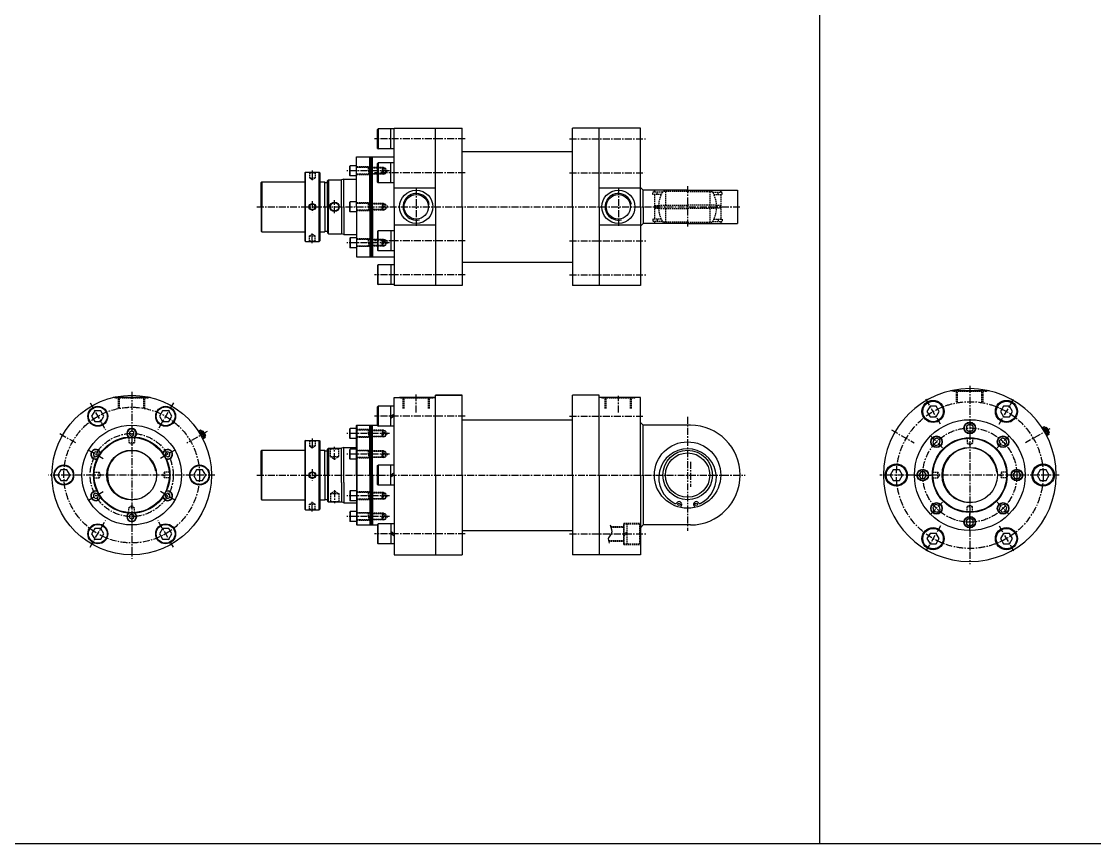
# Model space of a CAD drawing. Extents: x 0 to 8675, y 0 to 2968.
# Drawn here: x 1668 to 3606, y 0 to 1484 of the extents above; entities that cross this region are included whole.
import ezdxf

# ---------------------------------------------------------------- set-up
doc = ezdxf.new("R2010")
doc.units = 0
doc.header["$LTSCALE"] = 5
doc.header["$MEASUREMENT"] = 0
doc.linetypes.add('CENTERX2', pattern=[4, 2.5, -0.5, 0.5, -0.5])
doc.linetypes.add('HIDDENX2', pattern=[0.75, 0.5, -0.25])
doc.layers.get('0').update_dxf_attribs({"linetype": 'CONTINUOUS'})
for name, color, linetype in [('CEN', 1, 'CENTERX2'), ('HID', 2, 'HIDDENX2'), ('ML', 3, 'CONTINUOUS'), ('테두리', 7, 'CONTINUOUS')]:
    doc.layers.add(name, color=color, linetype=linetype)

msp = doc.modelspace()

# ---------------------------------------------------------------- linework, layer by layer
msp.add_line((3109.5, 1902.7), (3109.5, 0))
at = {"layer": 'CEN'}
for p, q in [((2469.5, 1271.8), (2305.7, 1271.8)), ((2658.2, 1271.8), (2795.5, 1271.8)), ((2193.6, 1215.1), (2193.6, 1195.5)), ((2332.9, 1214.2), (2255.7, 1214.2)), ((2469.5, 1210.6), (2305.7, 1210.6)), ((2658.2, 1210.6), (2793.3, 1210.6)), ((2381.3, 1183.4), (2381.3, 1115.2)), ((2746.3, 1183.4), (2746.3, 1115.2)), ((2871.3, 1186.4), (2871.3, 1112.2)), ((2093.4, 1149.3), (2967, 1149.3)), ((2193.6, 1159.8), (2193.6, 1139.6)), ((2233.8, 1137.9), (2233.8, 1161.4)), ((2193.6, 1083.6), (2193.6, 1103.1)), ((2469.5, 1088.1), (2305.7, 1088.1)), ((2658.2, 1088.1), (2796.2, 1088.1)), ((2332.9, 1084.4), (2255.7, 1084.4)), ((2469.5, 1026.8), (2305.7, 1026.8)), ((2658.2, 1026.8), (2797.7, 1026.8)), ((1867.4, 815.4), (1867.4, 514.2)), ((3380.9, 826.3), (3380.9, 504.5)), ((1792.2, 795.4), (1820.2, 747)), ((1942.7, 795.4), (1914.7, 747)), ((2381.3, 778.3), (2381.3, 810.4)), ((2746.3, 778.3), (2746.3, 808)), ((3328, 756.7), (3301.2, 803.1)), ((3433.7, 756.7), (3460.5, 803.1)), ((2469.5, 771.2), (2305.7, 771.2)), ((2658.2, 771.2), (2791.8, 771.2)), ((2871.3, 770.1), (2871.3, 564.2)), ((3380.9, 765.5), (3380.9, 734.7)), ((1737.7, 740), (1767.7, 722.7)), ((2003.5, 743.7), (1967.2, 722.7)), ((2332.9, 740.1), (2255.7, 740.1)), ((3239.6, 746.7), (3280.3, 723.2)), ((3525.3, 748.5), (3481.4, 723.2)), ((2193.6, 730.9), (2193.6, 711.3)), ((3309.9, 736.1), (3331.6, 714.3)), ((3451.8, 736.1), (3430.1, 714.3)), ((1789.4, 710.2), (1815.6, 695)), ((1945.5, 710.2), (1919.3, 695)), ((2233.8, 692.4), (2233.8, 715.9)), ((2332.9, 702.6), (2255.7, 702.6)), ((2876.3, 689), (2876.3, 644.1)), ((2017.8, 665.1), (1717, 665.1)), ((2093.4, 665.1), (2975.1, 665.1)), ((2193.6, 675.6), (2193.6, 655.4)), ((3542.6, 665.1), (3218.7, 665.1)), ((3280.5, 665.1), (3311.2, 665.1)), ((3481.2, 665.1), (3450.5, 665.1)), ((1789.4, 620), (1815.6, 635.2)), ((1945.5, 620), (1919.3, 635.2)), ((2233.8, 637.8), (2233.8, 614.3)), ((2332.9, 627.6), (2255.7, 627.6)), ((2193.6, 599.4), (2193.6, 618.9)), ((3309.9, 594.1), (3331.6, 615.9)), ((3451.8, 594.1), (3430.1, 615.9)), ((1792.2, 534.8), (1820.2, 583.3)), ((1942.7, 534.8), (1914.7, 583.3)), ((2332.9, 590.1), (2255.7, 590.1)), ((3380.9, 564.7), (3380.9, 595.5)), ((3328, 573.6), (3301.2, 527.2)), ((3433.7, 573.6), (3460.5, 527.2)), ((2469.5, 559), (2305.7, 559)), ((2658.2, 559), (2796.7, 559))]:
    msp.add_line(p, q, dxfattribs=at)
for centre, radius in [((3380.9, 665.1), 132.5), ((1867.4, 665.1), 122.5), ((1867.4, 665.1), 75), ((3380.9, 665.1), 85)]:
    msp.add_circle(centre, radius, dxfattribs=at)
at = {"layer": 'HID'}
for p, q in [((2302.3, 1221.2), (2273.3, 1221.2)), ((2188.6, 1210.8), (2187.6, 1211.8)), ((2188.6, 1210.8), (2198.6, 1210.8)), ((2188.6, 1210.8), (2188.6, 1201.8)), ((2188.6, 1201.8), (2193.6, 1198.7)), ((2188.6, 1201.8), (2198.6, 1201.8)), ((2193.6, 1198.7), (2198.6, 1201.8)), ((2198.6, 1210.8), (2199.6, 1211.8)), ((2198.6, 1210.8), (2198.6, 1201.8)), ((2322.2, 1220.2), (2273.3, 1220.2)), ((2322.2, 1208.2), (2273.3, 1208.2)), ((2302.3, 1207.2), (2273.3, 1207.2)), ((2295.1, 1219.3), (2293.5, 1220.2)), ((2295.1, 1209.1), (2293.5, 1208.2)), ((2295.1, 1214.2), (2295.1, 1220.2)), ((2325.3, 1219.3), (2295.1, 1219.3)), ((2295.1, 1214.2), (2295.1, 1208.2)), ((2325.3, 1209.1), (2295.1, 1209.1)), ((2319.5, 1220.2), (2319.5, 1214.2)), ((2319.5, 1220.2), (2320.4, 1219.3)), ((2319.5, 1208.2), (2319.5, 1214.2)), ((2319.5, 1208.2), (2320.4, 1209.1)), ((2320.4, 1219.3), (2320.4, 1214.2)), ((2320.4, 1209.1), (2320.4, 1214.2)), ((2322.2, 1220.2), (2322.2, 1214.2)), ((2322.2, 1220.2), (2323.8, 1219.3)), ((2322.2, 1208.2), (2322.2, 1214.2)), ((2322.2, 1208.2), (2323.8, 1209.1)), ((2325.3, 1214.2), (2325.3, 1219.3)), ((2325.3, 1214.2), (2325.3, 1219.3)), ((2325.3, 1219.3), (2329.2, 1214.2)), ((2325.3, 1214.2), (2325.3, 1209.1)), ((2325.3, 1214.2), (2325.3, 1209.1)), ((2325.3, 1209.1), (2329.2, 1214.2)), ((2826.1, 1176), (2808.8, 1176)), ((2808.8, 1171.8), (2808.8, 1176)), ((2823.9, 1171.8), (2808.8, 1171.8)), ((2811.3, 1176), (2811.3, 1179.3)), ((2811.3, 1179.3), (2811.3, 1176)), ((2811.3, 1171.8), (2811.3, 1126.8)), ((2816.2, 1171.8), (2816.2, 1176)), ((2871.3, 1176.8), (2826.6, 1176.8)), ((2831.3, 1176.8), (2831.3, 1152.3)), ((2871.3, 1176.8), (2916.1, 1176.8)), ((2911.3, 1176.8), (2911.3, 1152.3)), ((2916.5, 1176), (2933.8, 1176)), ((2918.8, 1171.8), (2933.8, 1171.8)), ((2926.5, 1171.8), (2926.5, 1176)), ((2931.3, 1179.3), (2931.3, 1176)), ((2931.3, 1176), (2931.3, 1179.3)), ((2931.3, 1171.8), (2931.3, 1126.8)), ((2933.8, 1171.8), (2933.8, 1176)), ((2302.3, 1156.3), (2273.3, 1156.3)), ((2322.2, 1155.3), (2273.3, 1155.3)), ((2295.1, 1154.4), (2293.5, 1155.3)), ((2295.1, 1144.2), (2293.5, 1143.3)), ((2295.1, 1149.3), (2295.1, 1155.3)), ((2325.3, 1154.4), (2295.1, 1154.4)), ((2295.1, 1149.3), (2295.1, 1143.3)), ((2325.3, 1144.2), (2295.1, 1144.2)), ((2319.5, 1155.3), (2319.5, 1149.3)), ((2319.5, 1155.3), (2320.4, 1154.4)), ((2319.5, 1143.3), (2319.5, 1149.3)), ((2319.5, 1143.3), (2320.4, 1144.2)), ((2320.4, 1154.4), (2320.4, 1149.3)), ((2320.4, 1144.2), (2320.4, 1149.3)), ((2322.2, 1155.3), (2322.2, 1149.3)), ((2322.2, 1155.3), (2323.8, 1154.4)), ((2322.2, 1143.3), (2322.2, 1149.3)), ((2322.2, 1143.3), (2323.8, 1144.2)), ((2325.3, 1149.3), (2325.3, 1154.4)), ((2325.3, 1149.3), (2325.3, 1154.4)), ((2325.3, 1154.4), (2329.2, 1149.3)), ((2325.3, 1149.3), (2325.3, 1144.2)), ((2325.3, 1149.3), (2325.3, 1144.2)), ((2325.3, 1144.2), (2329.2, 1149.3)), ((2811.3, 1151.8), (2831.3, 1152.3)), ((2811.3, 1146.8), (2831.3, 1146.3)), ((2831.3, 1152.3), (2871.3, 1152.3)), ((2831.3, 1146.3), (2871.3, 1146.3)), ((2831.3, 1146.3), (2831.3, 1121.8)), ((2911.3, 1152.3), (2871.3, 1152.3)), ((2911.3, 1146.3), (2871.3, 1146.3)), ((2931.3, 1151.8), (2911.3, 1152.3)), ((2931.3, 1146.8), (2911.3, 1146.3)), ((2911.3, 1146.3), (2911.3, 1121.8)), ((2322.2, 1143.3), (2273.3, 1143.3)), ((2302.3, 1142.3), (2273.3, 1142.3)), ((2823.9, 1126.8), (2808.8, 1126.8)), ((2808.8, 1126.8), (2808.8, 1122.6)), ((2816.2, 1126.8), (2816.2, 1122.6)), ((2918.8, 1126.8), (2933.8, 1126.8)), ((2926.5, 1126.8), (2926.5, 1122.6)), ((2933.8, 1126.8), (2933.8, 1122.6)), ((2826.1, 1122.6), (2808.8, 1122.6)), ((2811.3, 1122.6), (2811.3, 1119.3)), ((2871.3, 1121.8), (2826.6, 1121.8)), ((2871.3, 1121.8), (2916.1, 1121.8)), ((2916.5, 1122.6), (2933.8, 1122.6)), ((2931.3, 1122.6), (2931.3, 1119.3)), ((2188.6, 1087.8), (2187.6, 1086.8)), ((2188.6, 1096.8), (2193.6, 1100)), ((2188.6, 1096.8), (2198.6, 1096.8)), ((2188.6, 1087.8), (2188.6, 1096.8)), ((2188.6, 1087.8), (2198.6, 1087.8)), ((2193.6, 1100), (2198.6, 1096.8)), ((2198.6, 1087.8), (2198.6, 1096.8)), ((2198.6, 1087.8), (2199.6, 1086.8)), ((2302.3, 1091.4), (2273.3, 1091.4)), ((2322.2, 1090.4), (2273.3, 1090.4)), ((2295.1, 1089.5), (2293.5, 1090.4)), ((2295.1, 1084.4), (2295.1, 1090.4)), ((2325.3, 1089.5), (2295.1, 1089.5)), ((2319.5, 1090.4), (2320.4, 1089.5)), ((2319.5, 1090.4), (2319.5, 1084.4)), ((2320.4, 1089.5), (2320.4, 1084.4)), ((2322.2, 1090.4), (2323.8, 1089.5)), ((2322.2, 1090.4), (2322.2, 1084.4)), ((2325.3, 1084.4), (2325.3, 1089.5)), ((2325.3, 1084.4), (2325.3, 1089.5)), ((2325.3, 1089.5), (2329.2, 1084.4)), ((2322.2, 1078.4), (2273.3, 1078.4)), ((2302.3, 1077.4), (2273.3, 1077.4)), ((2295.1, 1079.3), (2293.5, 1078.4)), ((2295.1, 1084.4), (2295.1, 1078.4)), ((2325.3, 1079.3), (2295.1, 1079.3)), ((2319.5, 1078.4), (2319.5, 1084.4)), ((2319.5, 1078.4), (2320.4, 1079.3)), ((2320.4, 1079.3), (2320.4, 1084.4)), ((2322.2, 1078.4), (2322.2, 1084.4)), ((2322.2, 1078.4), (2323.8, 1079.3)), ((2325.3, 1084.4), (2325.3, 1079.3)), ((2325.3, 1084.4), (2325.3, 1079.3)), ((2325.3, 1079.3), (2329.2, 1084.4)), ((3350.9, 816.1), (3350.9, 817.1)), ((3410.9, 816.1), (3350.9, 816.1)), ((3357, 797.1), (3357, 816.1)), ((3358.9, 797.1), (3358.9, 816.1)), ((3402.9, 797.1), (3402.9, 816.1)), ((3404.8, 797.1), (3404.8, 816.1)), ((3410.9, 816.1), (3410.9, 817.1)), ((1837.4, 804.1), (1837.4, 805.1)), ((1897.4, 804.1), (1837.4, 804.1)), ((1843.5, 785.1), (1843.5, 804.1)), ((1845.4, 785.1), (1845.4, 804.1)), ((1889.4, 785.1), (1889.4, 804.1)), ((1891.3, 785.1), (1891.3, 804.1)), ((1897.4, 804.1), (1897.4, 805.1)), ((2351.3, 804.1), (2351.3, 805.1)), ((2411.3, 804.1), (2351.3, 804.1)), ((2357.4, 785.1), (2357.4, 804.1)), ((2359.3, 785.1), (2359.3, 804.1)), ((2403.3, 785.1), (2403.3, 804.1)), ((2405.2, 785.1), (2405.2, 804.1)), ((2411.3, 804.1), (2411.3, 805.1)), ((2716.3, 804.1), (2716.3, 805.1)), ((2776.3, 804.1), (2716.3, 804.1)), ((2722.4, 785.1), (2722.4, 804.1)), ((2724.3, 785.1), (2724.3, 804.1)), ((2768.3, 785.1), (2768.3, 804.1)), ((2770.2, 785.1), (2770.2, 804.1)), ((2776.3, 804.1), (2776.3, 805.1)), ((2302.3, 747.1), (2273.3, 747.1)), ((2322.2, 746.1), (2273.3, 746.1)), ((2295.1, 745.2), (2293.5, 746.1)), ((2295.1, 740.1), (2295.1, 746.1)), ((2325.3, 745.2), (2295.1, 745.2)), ((2295.1, 740.1), (2295.1, 734.1)), ((2319.5, 746.1), (2320.4, 745.2)), ((2319.5, 746.1), (2319.5, 740.1)), ((2319.5, 734.1), (2319.5, 740.1)), ((2320.4, 745.2), (2320.4, 740.1)), ((2320.4, 735), (2320.4, 740.1)), ((2322.2, 746.1), (2323.8, 745.2)), ((2322.2, 746.1), (2322.2, 740.1)), ((2322.2, 734.1), (2322.2, 740.1)), ((2325.3, 745.2), (2329.2, 740.1)), ((2325.3, 740.1), (2325.3, 745.2)), ((2325.3, 740.1), (2325.3, 745.2)), ((2325.3, 735), (2329.2, 740.1)), ((2325.3, 740.1), (2325.3, 735)), ((2325.3, 740.1), (2325.3, 735)), ((1862.4, 733.1), (1861.7, 733.8)), ((1862.4, 733.1), (1862.4, 724.1)), ((1862.4, 733.1), (1872.4, 733.1)), ((1862.4, 724.1), (1867.4, 721)), ((1862.4, 724.1), (1872.4, 724.1)), ((1867.4, 721), (1872.4, 724.1)), ((1872.4, 733.1), (1873.1, 733.8)), ((1872.4, 733.1), (1872.4, 724.1)), ((2188.6, 726.6), (2187.6, 727.6)), ((2188.6, 726.6), (2198.6, 726.6)), ((2188.6, 726.6), (2188.6, 717.6)), ((2188.6, 717.6), (2198.6, 717.6)), ((2188.6, 717.6), (2193.6, 714.5)), ((2193.6, 714.5), (2198.6, 717.6)), ((2198.6, 726.6), (2199.6, 727.6)), ((2198.6, 726.6), (2198.6, 717.6)), ((2322.2, 734.1), (2273.3, 734.1)), ((2302.3, 733.1), (2273.3, 733.1)), ((2295.1, 735), (2293.5, 734.1)), ((2325.3, 735), (2295.1, 735)), ((2319.5, 734.1), (2320.4, 735)), ((2322.2, 734.1), (2323.8, 735)), ((3375.9, 731.6), (3375.2, 732.3)), ((3375.9, 731.6), (3375.9, 722.6)), ((3375.9, 731.6), (3385.9, 731.6)), ((3375.9, 722.6), (3385.9, 722.6)), ((3375.9, 722.6), (3380.9, 719.5)), ((3380.9, 719.5), (3385.9, 722.6)), ((3385.9, 731.6), (3386.6, 732.3)), ((3385.9, 731.6), (3385.9, 722.6)), ((2226.3, 712.6), (2225.3, 713.6)), ((2226.3, 698.6), (2226.3, 712.6)), ((2226.3, 712.6), (2241.3, 712.6)), ((2226.3, 698.6), (2241.3, 698.6)), ((2226.3, 698.6), (2233.8, 693.8)), ((2233.8, 693.8), (2241.3, 698.6)), ((2241.3, 712.6), (2242.3, 713.6)), ((2241.3, 698.6), (2241.3, 712.6)), ((2302.3, 709.6), (2273.3, 709.6)), ((2322.2, 708.6), (2273.3, 708.6)), ((2295.1, 707.7), (2293.5, 708.6)), ((2295.1, 702.6), (2295.1, 708.6)), ((2325.3, 707.7), (2295.1, 707.7)), ((2295.1, 702.6), (2295.1, 696.6)), ((2319.5, 708.6), (2319.5, 702.6)), ((2319.5, 708.6), (2320.4, 707.7)), ((2319.5, 696.6), (2319.5, 702.6)), ((2320.4, 707.7), (2320.4, 702.6)), ((2320.4, 697.5), (2320.4, 702.6)), ((2322.2, 708.6), (2322.2, 702.6)), ((2322.2, 708.6), (2323.8, 707.7)), ((2322.2, 696.6), (2322.2, 702.6)), ((2325.3, 707.7), (2329.2, 702.6)), ((2325.3, 702.6), (2325.3, 707.7)), ((2325.3, 702.6), (2325.3, 707.7)), ((2325.3, 697.5), (2329.2, 702.6)), ((2325.3, 702.6), (2325.3, 697.5)), ((2325.3, 702.6), (2325.3, 697.5)), ((2322.2, 696.6), (2273.3, 696.6)), ((2302.3, 695.6), (2273.3, 695.6)), ((2295.1, 697.5), (2293.5, 696.6)), ((2325.3, 697.5), (2295.1, 697.5)), ((2319.5, 696.6), (2320.4, 697.5)), ((2322.2, 696.6), (2323.8, 697.5)), ((1799.4, 670.1), (1798.7, 670.8)), ((1799.4, 660.1), (1798.7, 659.4)), ((1799.4, 670.1), (1808.4, 670.1)), ((1799.4, 660.1), (1799.4, 670.1)), ((1799.4, 660.1), (1808.4, 660.1)), ((1808.4, 660.1), (1808.4, 670.1)), ((1811.6, 665.1), (1808.4, 670.1)), ((1808.4, 660.1), (1811.6, 665.1)), ((1926.4, 670.1), (1923.3, 665.1)), ((1923.3, 665.1), (1926.4, 660.1)), ((1935.4, 670.1), (1926.4, 670.1)), ((1926.4, 670.1), (1926.4, 660.1)), ((1935.4, 660.1), (1926.4, 660.1)), ((1935.4, 670.1), (1936.1, 670.8)), ((1935.4, 670.1), (1935.4, 660.1)), ((1935.4, 660.1), (1936.1, 659.4)), ((3314.4, 670.1), (3313.7, 670.8)), ((3314.4, 660.1), (3313.7, 659.4)), ((3314.4, 670.1), (3323.4, 670.1)), ((3314.4, 660.1), (3314.4, 670.1)), ((3314.4, 660.1), (3323.4, 660.1)), ((3323.4, 660.1), (3323.4, 670.1)), ((3326.5, 665.1), (3323.4, 670.1)), ((3323.4, 660.1), (3326.5, 665.1)), ((3438.4, 670.1), (3435.2, 665.1)), ((3435.2, 665.1), (3438.4, 660.1)), ((3447.4, 670.1), (3438.4, 670.1)), ((3438.4, 670.1), (3438.4, 660.1)), ((3447.4, 660.1), (3438.4, 660.1)), ((3447.4, 670.1), (3448.1, 670.8)), ((3447.4, 670.1), (3447.4, 660.1)), ((3447.4, 660.1), (3448.1, 659.4)), ((2226.3, 631.6), (2233.8, 636.4)), ((2226.3, 631.6), (2241.3, 631.6)), ((2226.3, 631.6), (2226.3, 617.6)), ((2233.8, 636.4), (2241.3, 631.6)), ((2241.3, 631.6), (2241.3, 617.6)), ((2302.3, 634.6), (2273.3, 634.6)), ((2322.2, 633.6), (2273.3, 633.6)), ((2322.2, 621.6), (2273.3, 621.6)), ((2302.3, 620.6), (2273.3, 620.6)), ((2295.1, 632.7), (2293.5, 633.6)), ((2295.1, 622.5), (2293.5, 621.6)), ((2295.1, 627.6), (2295.1, 633.6)), ((2325.3, 632.7), (2295.1, 632.7)), ((2295.1, 627.6), (2295.1, 621.6)), ((2325.3, 622.5), (2295.1, 622.5)), ((2319.5, 633.6), (2320.4, 632.7)), ((2319.5, 633.6), (2319.5, 627.6)), ((2319.5, 621.6), (2319.5, 627.6)), ((2319.5, 621.6), (2320.4, 622.5)), ((2320.4, 632.7), (2320.4, 627.6)), ((2320.4, 622.5), (2320.4, 627.6)), ((2322.2, 633.6), (2323.8, 632.7)), ((2322.2, 633.6), (2322.2, 627.6)), ((2322.2, 621.6), (2322.2, 627.6)), ((2322.2, 621.6), (2323.8, 622.5)), ((2325.3, 627.6), (2325.3, 632.7)), ((2325.3, 627.6), (2325.3, 632.7)), ((2325.3, 632.7), (2329.2, 627.6)), ((2325.3, 627.6), (2325.3, 622.5)), ((2325.3, 627.6), (2325.3, 622.5)), ((2325.3, 622.5), (2329.2, 627.6)), ((1867.4, 609.3), (1862.4, 606.1)), ((1862.4, 597.1), (1862.4, 606.1)), ((1872.4, 606.1), (1862.4, 606.1)), ((1872.4, 606.1), (1867.4, 609.3)), ((1872.4, 597.1), (1872.4, 606.1)), ((2188.6, 603.6), (2187.6, 602.6)), ((2188.6, 612.6), (2193.6, 615.8)), ((2188.6, 612.6), (2198.6, 612.6)), ((2188.6, 603.6), (2188.6, 612.6)), ((2188.6, 603.6), (2198.6, 603.6)), ((2193.6, 615.8), (2198.6, 612.6)), ((2198.6, 603.6), (2198.6, 612.6)), ((2198.6, 603.6), (2199.6, 602.6)), ((2226.3, 617.6), (2225.3, 616.6)), ((2226.3, 617.6), (2241.3, 617.6)), ((2241.3, 617.6), (2242.3, 616.6)), ((3380.9, 610.8), (3375.9, 607.6)), ((3375.9, 598.6), (3375.9, 607.6)), ((3385.9, 607.6), (3375.9, 607.6)), ((3385.9, 607.6), (3380.9, 610.8)), ((3385.9, 598.6), (3385.9, 607.6)), ((1862.4, 597.1), (1861.7, 596.4)), ((1872.4, 597.1), (1862.4, 597.1)), ((1872.4, 597.1), (1873.1, 596.4)), ((2302.3, 597.1), (2273.3, 597.1)), ((2322.2, 596.1), (2273.3, 596.1)), ((2322.2, 584.1), (2273.3, 584.1)), ((2302.3, 583.1), (2273.3, 583.1)), ((2295.1, 595.2), (2293.5, 596.1)), ((2295.1, 585), (2293.5, 584.1)), ((2295.1, 590.1), (2295.1, 596.1)), ((2325.3, 595.2), (2295.1, 595.2)), ((2295.1, 590.1), (2295.1, 584.1)), ((2325.3, 585), (2295.1, 585)), ((2319.5, 596.1), (2319.5, 590.1)), ((2319.5, 596.1), (2320.4, 595.2)), ((2319.5, 584.1), (2319.5, 590.1)), ((2319.5, 584.1), (2320.4, 585)), ((2320.4, 595.2), (2320.4, 590.1)), ((2320.4, 585), (2320.4, 590.1)), ((2322.2, 596.1), (2323.8, 595.2)), ((2322.2, 596.1), (2322.2, 590.1)), ((2322.2, 584.1), (2322.2, 590.1)), ((2322.2, 584.1), (2323.8, 585)), ((2325.3, 595.2), (2329.2, 590.1)), ((2325.3, 590.1), (2325.3, 595.2)), ((2325.3, 590.1), (2325.3, 595.2)), ((2325.3, 585), (2329.2, 590.1)), ((2325.3, 590.1), (2325.3, 585)), ((2325.3, 590.1), (2325.3, 585)), ((3375.9, 598.6), (3375.2, 597.9)), ((3385.9, 598.6), (3375.9, 598.6)), ((3385.9, 598.6), (3386.6, 597.9)), ((2732.5, 572), (2755.9, 572)), ((2732.9, 571), (2755.9, 571)), ((2755.9, 578.5), (2755.9, 541)), ((2755.9, 578.5), (2786.3, 578.5)), ((2755.9, 577), (2784.8, 577)), ((2755.9, 539.5), (2755.9, 577)), ((2755.9, 558.4), (2761.8, 563)), ((2761.8, 577), (2761.8, 541)), ((2784.8, 541), (2784.8, 577)), ((2785.8, 576), (2784.8, 577)), ((2785.8, 576), (2785.8, 542)), ((2728.3, 547), (2755.9, 547)), ((2728.5, 546), (2755.9, 546)), ((2755.9, 554.9), (2761.8, 559.5)), ((2755.9, 541), (2784.8, 541)), ((2755.9, 539.5), (2786.3, 539.5)), ((2785.8, 542), (2784.8, 541))]:
    msp.add_line(p, q, dxfattribs=at)
for centre, radius, start, end in [((2871.3, 1149.3), 52.5, 148.4119, 211.5881), ((2871.3, 1149.3), 52.5, 328.4119, 31.5881), ((2809.6, 1149.3), 3.05, 305.0268, 54.9732), ((2822, 1149.3), 4.06, 138.5479, 221.4521), ((2815.9, 1149.3), 4.06, 318.5479, 41.4521), ((2834.9, 1149.3), 4.64, 139.6893, 220.3107), ((2907.8, 1149.3), 4.64, 319.6893, 40.3107), ((2926.8, 1149.3), 4.06, 138.5479, 221.4521), ((2920.7, 1149.3), 4.06, 318.5479, 41.4521), ((2933.1, 1149.3), 3.05, 125.0268, 234.9732)]:
    msp.add_arc(centre, radius, start, end, dxfattribs=at)
at = {"layer": 'ML'}
for p, q in [((2311.4, 1288.8), (2312.4, 1289.8)), ((2311.4, 1254.8), (2311.4, 1288.8)), ((2312.4, 1289.8), (2312.4, 1253.8)), ((2341.3, 1289.8), (2312.4, 1289.8)), ((2335.4, 1253.8), (2335.4, 1289.8)), ((2341.3, 1149.3), (2341.3, 1291.2)), ((2341.3, 1291.2), (2464.3, 1291.2)), ((2416.3, 1149.3), (2416.3, 1291.2)), ((2416.3, 1149.3), (2416.3, 1291.2)), ((2464.3, 1149.3), (2464.3, 1291.2)), ((2663.3, 1149.3), (2663.3, 1291.2)), ((2786.3, 1291.2), (2663.3, 1291.2)), ((2711.3, 1149.3), (2711.3, 1291.2)), ((2711.3, 1149.3), (2711.3, 1291.2)), ((2711.3, 1149.3), (2711.3, 1291.2)), ((2786.3, 1149.3), (2786.3, 1291.2)), ((2311.4, 1254.8), (2312.4, 1253.8)), ((2341.3, 1253.8), (2312.4, 1253.8)), ((2464.3, 1249.3), (2663.3, 1249.3)), ((2262, 1223.2), (2261.3, 1222.5)), ((2261.3, 1205.9), (2261.3, 1222.5)), ((2273.3, 1223.2), (2262, 1223.2)), ((2262, 1205.2), (2262, 1223.2)), ((2273.3, 1149.3), (2273.3, 1239.3)), ((2273.3, 1239.3), (2341.3, 1239.3)), ((2297.3, 1149.3), (2297.3, 1239.3)), ((2298.9, 1149.3), (2298.9, 1239.3)), ((2300.5, 1149.3), (2300.5, 1239.3)), ((2302.3, 1149.3), (2302.3, 1239.3)), ((2311.4, 1227.6), (2312.4, 1228.6)), ((2311.4, 1193.6), (2311.4, 1227.6)), ((2312.4, 1228.6), (2312.4, 1192.6)), ((2341.3, 1228.6), (2312.4, 1228.6)), ((2335.4, 1192.6), (2335.4, 1228.6)), ((2181.1, 1211.8), (2180.1, 1210.8)), ((2180.1, 1210.8), (2180.1, 1087.8)), ((2181.1, 1086.8), (2181.1, 1211.8)), ((2181.1, 1211.8), (2206.1, 1211.8)), ((2206.1, 1086.8), (2206.1, 1211.8)), ((2206.1, 1211.8), (2207.1, 1210.8)), ((2207.1, 1210.8), (2207.1, 1087.8)), ((2261.3, 1205.9), (2262, 1205.2)), ((2273.3, 1205.2), (2262, 1205.2)), ((2101.3, 1193.3), (2102.3, 1194.3)), ((2101.3, 1149.3), (2101.3, 1193.3)), ((2102.3, 1194.3), (2180.1, 1194.3)), ((2102.3, 1194.3), (2102.3, 1149.3)), ((2207.1, 1194.3), (2216.3, 1194.3)), ((2216.3, 1149.3), (2216.3, 1194.3)), ((2216.3, 1193.2), (2221.3, 1193.2)), ((2221.3, 1196.3), (2222.8, 1197.8)), ((2221.3, 1149.3), (2221.3, 1196.3)), ((2222.8, 1197.8), (2222.8, 1149.3)), ((2222.8, 1197.8), (2246.3, 1197.8)), ((2250.3, 1199.3), (2246.3, 1197.8)), ((2246.3, 1149.3), (2246.3, 1197.8)), ((2250.3, 1199.3), (2273.3, 1199.3)), ((2250.3, 1149.3), (2250.3, 1199.3)), ((2311.4, 1193.6), (2312.4, 1192.6)), ((2341.3, 1192.6), (2312.4, 1192.6)), ((2416.3, 1182.8), (2341.3, 1182.8)), ((2786.3, 1182.8), (2711.3, 1182.8)), ((2786.3, 1184.3), (2791.3, 1179.3)), ((2871.3, 1179.3), (2791.3, 1179.3)), ((2791.3, 1149.3), (2791.3, 1179.3)), ((2871.3, 1179.3), (2961.3, 1179.3)), ((2961.3, 1179.3), (2961.3, 1119.3)), ((2101.3, 1149.3), (2101.3, 1105.3)), ((2102.3, 1104.3), (2102.3, 1149.3)), ((2216.3, 1149.3), (2216.3, 1104.3)), ((2221.3, 1149.3), (2221.3, 1102.3)), ((2221.3, 1149.3), (2221.3, 1102.3)), ((2222.8, 1100.8), (2222.8, 1149.3)), ((2246.3, 1149.3), (2246.3, 1100.8)), ((2250.3, 1149.3), (2250.3, 1099.3)), ((2262, 1158.3), (2261.3, 1157.6)), ((2261.3, 1141), (2261.3, 1157.6)), ((2273.3, 1158.3), (2262, 1158.3)), ((2262, 1140.3), (2262, 1158.3)), ((2273.3, 1149.3), (2273.3, 1059.3)), ((2297.3, 1149.3), (2297.3, 1059.3)), ((2298.9, 1149.3), (2298.9, 1059.3)), ((2300.5, 1149.3), (2300.5, 1059.3)), ((2302.3, 1149.3), (2302.3, 1059.3)), ((2341.3, 1149.3), (2341.3, 1007.4)), ((2416.3, 1149.3), (2416.3, 1007.4)), ((2464.3, 1149.3), (2464.3, 1007.4)), ((2464.3, 1149.3), (2464.3, 1007.4)), ((2663.3, 1149.3), (2663.3, 1007.4)), ((2663.3, 1149.3), (2663.3, 1007.4)), ((2711.3, 1149.3), (2711.3, 1007.4)), ((2711.3, 1149.3), (2711.3, 1007.4)), ((2711.3, 1149.3), (2711.3, 1007.4)), ((2786.3, 1149.3), (2786.3, 1007.4)), ((2786.3, 1149.3), (2786.3, 1007.4)), ((2791.3, 1149.3), (2791.3, 1119.3)), ((2261.3, 1141), (2262, 1140.3)), ((2273.3, 1140.3), (2262, 1140.3)), ((2101.3, 1105.3), (2102.3, 1104.3)), ((2216.3, 1105.4), (2221.3, 1105.4)), ((2311.4, 1105.1), (2312.4, 1106.1)), ((2311.4, 1105.1), (2311.4, 1071.1)), ((2312.4, 1070.1), (2312.4, 1106.1)), ((2341.3, 1106.1), (2312.4, 1106.1)), ((2335.4, 1106.1), (2335.4, 1070.1)), ((2416.3, 1115.9), (2341.3, 1115.9)), ((2786.3, 1115.9), (2711.3, 1115.9)), ((2786.3, 1114.3), (2791.3, 1119.3)), ((2871.3, 1119.3), (2791.3, 1119.3)), ((2871.3, 1119.3), (2961.3, 1119.3)), ((2102.3, 1104.3), (2180.1, 1104.3)), ((2181.1, 1086.8), (2180.1, 1087.8)), ((2181.1, 1086.8), (2206.1, 1086.8)), ((2206.1, 1086.8), (2207.1, 1087.8)), ((2207.1, 1104.3), (2216.3, 1104.3)), ((2221.3, 1102.3), (2222.8, 1100.8)), ((2222.8, 1100.8), (2246.3, 1100.8)), ((2250.3, 1099.3), (2246.3, 1100.8)), ((2250.3, 1099.3), (2273.3, 1099.3)), ((2261.3, 1092.7), (2262, 1093.4)), ((2261.3, 1092.7), (2261.3, 1076.1)), ((2262, 1093.4), (2262, 1075.4)), ((2273.3, 1093.4), (2262, 1093.4)), ((2262, 1075.4), (2261.3, 1076.1)), ((2273.3, 1075.4), (2262, 1075.4)), ((2311.4, 1071.1), (2312.4, 1070.1)), ((2341.3, 1070.1), (2312.4, 1070.1)), ((2273.3, 1059.3), (2341.3, 1059.3)), ((2464.3, 1049.3), (2663.3, 1049.3)), ((2311.4, 1043.8), (2312.4, 1044.8)), ((2311.4, 1043.8), (2311.4, 1009.8)), ((2312.4, 1008.8), (2312.4, 1044.8)), ((2341.3, 1044.8), (2312.4, 1044.8)), ((2335.4, 1044.8), (2335.4, 1008.8)), ((2311.4, 1009.8), (2312.4, 1008.8)), ((2341.3, 1008.8), (2312.4, 1008.8)), ((2464.3, 1007.4), (2341.3, 1007.4)), ((2786.3, 1007.4), (2663.3, 1007.4)), ((3416, 817.1), (3345.8, 817.1)), ((3414.3, 817.1), (3350.9, 817.1)), ((1900.9, 805.1), (1834, 805.1)), ((1900.9, 805.1), (1837.4, 805.1)), ((2341.3, 665.1), (2341.3, 805.1)), ((2341.3, 805.1), (2416.3, 805.1)), ((2416.3, 805.1), (2351.3, 805.1)), ((2416.3, 665.1), (2416.3, 809.1)), ((2416.3, 809.1), (2464.3, 809.1)), ((2464.3, 809.1), (2416.3, 809.1)), ((2464.3, 665.1), (2464.3, 809.1)), ((2663.3, 665.1), (2663.3, 809.1)), ((2711.3, 809.1), (2663.3, 809.1)), ((2711.3, 665.1), (2711.3, 809.1)), ((2711.3, 665.1), (2711.3, 809.1)), ((2786.3, 805.1), (2711.3, 805.1)), ((2786.3, 665.1), (2786.3, 805.1)), ((2311.4, 788.2), (2312.4, 789.2)), ((2311.4, 754.2), (2311.4, 788.2)), ((2312.4, 789.2), (2312.4, 753.2)), ((2341.3, 789.2), (2312.4, 789.2)), ((2335.4, 753.2), (2335.4, 789.2)), ((2341.3, 775.3), (2335.4, 770.7)), ((2341.3, 771.8), (2335.4, 767.2)), ((2464.3, 765.1), (2663.3, 765.1)), ((2786.3, 760.1), (2791.3, 755.1)), ((1991.6, 746), (1988, 743.9)), ((1991.6, 746), (1988.2, 744)), ((1991.8, 746), (1988.2, 744)), ((1995.8, 740.7), (1991.5, 738.2)), ((1993, 745.7), (1991.6, 746)), ((1997.1, 738.5), (1992.8, 736)), ((1993, 745.7), (2000, 733.6)), ((1995.3, 744.7), (1994, 743.9)), ((1996, 744.5), (1995.3, 744.7)), ((2000.3, 736), (1995.3, 744.7)), ((2000.5, 736.7), (1996, 744.5)), ((1996, 744.5), (2000.5, 736.7)), ((2000.5, 736.7), (2000.3, 736)), ((2262, 749.1), (2261.3, 748.4)), ((2261.3, 731.8), (2261.3, 748.4)), ((2262, 731.1), (2262, 749.1)), ((2273.3, 749.1), (2262, 749.1)), ((2273.3, 754.6), (2273.8, 755.1)), ((2273.3, 665.1), (2273.3, 754.6)), ((2273.8, 755.1), (2311.4, 755.1)), ((2273.8, 755.1), (2273.8, 575.1)), ((2297.3, 665.1), (2297.3, 755.1)), ((2298.9, 665.1), (2298.9, 755.1)), ((2300.5, 665.1), (2300.5, 755.1)), ((2302.3, 665.1), (2302.3, 755.1)), ((2311.4, 754.2), (2312.4, 753.2)), ((2341.3, 753.2), (2312.4, 753.2)), ((2876.3, 755.1), (2791.3, 755.1)), ((2791.3, 665.1), (2791.3, 755.1)), ((3515.4, 752), (3511.8, 749.9)), ((3515.4, 752), (3512, 750)), ((3515.6, 752), (3512, 750)), ((3519.6, 746.7), (3515.3, 744.2)), ((3516.8, 751.7), (3515.4, 752)), ((3520.9, 744.5), (3516.6, 742)), ((3516.8, 751.7), (3523.8, 739.6)), ((3519.1, 750.7), (3517.8, 749.9)), ((3524.1, 742), (3519.1, 750.7)), ((3519.8, 750.5), (3519.1, 750.7)), ((3524.3, 742.7), (3519.8, 750.5)), ((3519.8, 750.5), (3524.3, 742.7)), ((3523.4, 738.2), (3519.8, 736.1)), ((3523.5, 738.3), (3519.9, 736.3)), ((3524.1, 742), (3522.8, 741.3)), ((3523.8, 739.6), (3523.4, 738.2)), ((3524.3, 742.7), (3524.1, 742)), ((1999.6, 732.2), (1996, 730.1)), ((1999.7, 732.3), (1996.1, 730.3)), ((2000.3, 736), (1999, 735.3)), ((2000, 733.6), (1999.6, 732.2)), ((2181.1, 727.6), (2180.1, 726.6)), ((2180.1, 726.6), (2180.1, 603.6)), ((2181.1, 602.6), (2181.1, 727.6)), ((2181.1, 727.6), (2206.1, 727.6)), ((2206.1, 602.6), (2206.1, 727.6)), ((2206.1, 727.6), (2207.1, 726.6)), ((2207.1, 726.6), (2207.1, 603.6)), ((2261.3, 731.8), (2262, 731.1)), ((2273.3, 731.1), (2262, 731.1)), ((2101.3, 709.1), (2102.3, 710.1)), ((2101.3, 665.1), (2101.3, 709.1)), ((2102.3, 710.1), (2180.1, 710.1)), ((2102.3, 710.1), (2102.3, 665.1)), ((2207.1, 710.1), (2216.3, 710.1)), ((2216.3, 665.1), (2216.3, 710.1)), ((2216.3, 709), (2221.3, 709)), ((2221.3, 712.1), (2222.8, 713.6)), ((2221.3, 665.1), (2221.3, 712.1)), ((2222.8, 713.6), (2246.3, 713.6)), ((2222.8, 713.6), (2222.8, 665.1)), ((2250.3, 715.1), (2246.3, 713.6)), ((2246.3, 651.5), (2246.3, 713.6)), ((2250.3, 651.5), (2250.3, 715.1)), ((2250.3, 715.1), (2273.3, 715.1)), ((2262, 711.6), (2261.3, 710.9)), ((2261.3, 694.3), (2261.3, 710.9)), ((2273.3, 711.6), (2262, 711.6)), ((2262, 693.6), (2262, 711.6)), ((2261.3, 694.3), (2262, 693.6)), ((2273.3, 693.6), (2262, 693.6)), ((2311.4, 682.1), (2312.4, 683.1)), ((2311.4, 648.1), (2311.4, 682.1)), ((2312.4, 683.1), (2312.4, 647.1)), ((2341.3, 683.1), (2312.4, 683.1)), ((2335.4, 647.1), (2335.4, 683.1)), ((2101.3, 665.1), (2101.3, 621.1)), ((2102.3, 620.1), (2102.3, 665.1)), ((2216.3, 665.1), (2216.3, 620.1)), ((2221.3, 665.1), (2221.3, 618.1)), ((2221.3, 665.1), (2221.3, 618.1)), ((2222.8, 616.6), (2222.8, 665.1)), ((2273.3, 665.1), (2273.3, 575.6)), ((2297.3, 665.1), (2297.3, 575.1)), ((2298.9, 665.1), (2298.9, 575.1)), ((2300.5, 665.1), (2300.5, 575.1)), ((2302.3, 665.1), (2302.3, 575.1)), ((2341.3, 669.2), (2335.4, 664.6)), ((2341.3, 665.7), (2335.4, 661.1)), ((2341.3, 665.1), (2341.3, 521.1)), ((2416.3, 665.1), (2416.3, 521.1)), ((2464.3, 665.1), (2464.3, 521.1)), ((2663.3, 665.1), (2663.3, 521.1)), ((2711.3, 665.1), (2711.3, 521.1)), ((2711.3, 665.1), (2711.3, 521.1)), ((2786.3, 665.1), (2786.3, 521.1)), ((2786.3, 665.1), (2786.3, 521.1)), ((2791.3, 665.1), (2791.3, 575.1)), ((2246.3, 651.5), (2246.3, 616.6)), ((2250.3, 651.5), (2250.3, 615.1)), ((2311.4, 648.1), (2312.4, 647.1)), ((2341.3, 647.1), (2312.4, 647.1)), ((2101.3, 621.1), (2102.3, 620.1)), ((2102.3, 620.1), (2180.1, 620.1)), ((2207.1, 620.1), (2216.3, 620.1)), ((2216.3, 621.2), (2221.3, 621.2)), ((2261.3, 635.9), (2262, 636.6)), ((2261.3, 635.9), (2261.3, 619.3)), ((2273.3, 636.6), (2262, 636.6)), ((2262, 636.6), (2262, 618.6)), ((2181.1, 602.6), (2180.1, 603.6)), ((2181.1, 602.6), (2206.1, 602.6)), ((2206.1, 602.6), (2207.1, 603.6)), ((2221.3, 618.1), (2222.8, 616.6)), ((2222.8, 616.6), (2246.3, 616.6)), ((2250.3, 615.1), (2246.3, 616.6)), ((2250.3, 615.1), (2273.3, 615.1)), ((2262, 618.6), (2261.3, 619.3)), ((2273.3, 618.6), (2262, 618.6)), ((2860.5, 611.2), (2858.6, 606.5)), ((2882.2, 611.2), (2884.1, 606.5)), ((2261.3, 598.4), (2262, 599.1)), ((2261.3, 598.4), (2261.3, 581.8)), ((2262, 581.1), (2261.3, 581.8)), ((2273.3, 599.1), (2262, 599.1)), ((2262, 599.1), (2262, 581.1)), ((2273.3, 581.1), (2262, 581.1)), ((2273.3, 575.6), (2273.8, 575.1)), ((2273.8, 575.1), (2311.4, 575.1)), ((2311.4, 576), (2312.4, 577)), ((2311.4, 576), (2311.4, 542)), ((2312.4, 541), (2312.4, 577)), ((2341.3, 577), (2312.4, 577)), ((2335.4, 577), (2335.4, 541)), ((2341.3, 558.4), (2335.4, 563)), ((2464.3, 565.1), (2663.3, 565.1)), ((2786.3, 570.1), (2791.3, 575.1)), ((2876.3, 575.1), (2791.3, 575.1)), ((2341.3, 554.9), (2335.4, 559.5)), ((2311.4, 542), (2312.4, 541)), ((2341.3, 541), (2312.4, 541)), ((2341.3, 521.1), (2464.3, 521.1)), ((2786.3, 521.1), (2663.3, 521.1))]:
    msp.add_line(p, q, dxfattribs=at)
at = {"layer": 'ML', "color": 2}
for p, q in [((1995.8, 740.7), (1988.2, 744)), ((1992.5, 745.8), (1991.5, 738.2)), ((1996, 744.5), (1994.2, 743.5)), ((1997.1, 738.5), (1996.1, 730.3)), ((2000.5, 736.7), (1998.7, 735.7)), ((3519.6, 746.7), (3512, 750)), ((3516.3, 751.8), (3515.3, 744.2)), ((3523.6, 739), (3516.6, 742)), ((3519.8, 750.5), (3518, 749.5)), ((3520.9, 744.5), (3519.9, 736.3)), ((3524.3, 742.7), (3522.5, 741.7)), ((1999.8, 733), (1992.8, 736))]:
    msp.add_line(p, q, dxfattribs=at)
at = {"layer": 'ML'}
for points in [[(1800.7, 780.8), (1795.1, 771.2), (1800.7, 761.6), (1811.7, 761.6), (1817.2, 771.2), (1811.7, 780.8)], [(1934.2, 780.8), (1923.2, 780.8), (1917.6, 771.2), (1923.2, 761.6), (1934.2, 761.6), (1939.7, 771.2)], [(3309.1, 789.4), (3303.6, 779.9), (3309.1, 770.3), (3320.1, 770.3), (3325.7, 779.9), (3320.1, 789.4)], [(3452.6, 789.4), (3441.6, 789.4), (3436.1, 779.9), (3441.6, 770.3), (3452.6, 770.3), (3458.2, 779.9)], [(3380.9, 757.1), (3374.8, 753.6), (3374.8, 746.6), (3380.9, 743.1), (3386.9, 746.6), (3386.9, 753.6)], [(1867.4, 744.8), (1863.4, 742.5), (1863.4, 737.8), (1867.4, 735.4), (1871.5, 737.8), (1871.5, 742.5)], [(3315.8, 730.2), (3314, 723.4), (3318.9, 718.5), (3325.7, 720.3), (3327.5, 727), (3322.6, 732)], [(3445.9, 730.2), (3439.1, 732), (3434.2, 727), (3436, 720.3), (3442.8, 718.5), (3447.7, 723.4)], [(1798.4, 705), (1798.4, 700.3), (1802.5, 697.9), (1806.6, 700.3), (1806.6, 705), (1802.5, 707.3)], [(1936.5, 705), (1932.4, 707.3), (1928.3, 705), (1928.3, 700.3), (1932.4, 697.9), (1936.5, 700.3)], [(1733.9, 665.1), (1739.4, 655.5), (1750.5, 655.5), (1756, 665.1), (1750.5, 674.7), (1739.4, 674.7)], [(2001, 665.1), (1995.5, 674.7), (1984.4, 674.7), (1978.9, 665.1), (1984.4, 655.5), (1995.5, 655.5)], [(3237.3, 665.1), (3242.8, 655.5), (3253.9, 655.5), (3259.4, 665.1), (3253.9, 674.7), (3242.8, 674.7)], [(3288.9, 665.1), (3292.4, 659.1), (3299.4, 659.1), (3302.9, 665.1), (3299.4, 671.2), (3292.4, 671.2)], [(3472.9, 665.1), (3469.4, 671.2), (3462.4, 671.2), (3458.9, 665.1), (3462.4, 659.1), (3469.4, 659.1)], [(3524.4, 665.1), (3518.9, 674.7), (3507.8, 674.7), (3502.3, 665.1), (3507.8, 655.5), (3518.9, 655.5)], [(1798.4, 625.3), (1802.5, 622.9), (1806.6, 625.3), (1806.6, 630), (1802.5, 632.3), (1798.4, 630)], [(1936.5, 625.3), (1936.5, 630), (1932.4, 632.3), (1928.3, 630), (1928.3, 625.3), (1932.4, 622.9)], [(3315.8, 600.1), (3322.6, 598.3), (3327.5, 603.2), (3325.7, 610), (3318.9, 611.8), (3314, 606.8)], [(3445.9, 600.1), (3447.7, 606.8), (3442.8, 611.8), (3436, 610), (3434.2, 603.2), (3439.1, 598.3)], [(1867.4, 585.4), (1871.5, 587.8), (1871.5, 592.5), (1867.4, 594.8), (1863.4, 592.5), (1863.4, 587.8)], [(3380.9, 573.1), (3386.9, 576.6), (3386.9, 583.6), (3380.9, 587.1), (3374.8, 583.6), (3374.8, 576.6)], [(1800.7, 549.5), (1811.7, 549.5), (1817.2, 559), (1811.7, 568.6), (1800.7, 568.6), (1795.1, 559)], [(1934.2, 549.5), (1939.7, 559), (1934.2, 568.6), (1923.2, 568.6), (1917.6, 559), (1923.2, 549.5)], [(3309.1, 540.8), (3320.1, 540.8), (3325.7, 550.4), (3320.1, 559.9), (3309.1, 559.9), (3303.6, 550.4)], [(3452.6, 540.8), (3458.2, 550.4), (3452.6, 559.9), (3441.6, 559.9), (3436.1, 550.4), (3441.6, 540.8)]]:
    msp.add_lwpolyline(points, close=True, dxfattribs=at)
for centre, radius in [((2381.3, 1149.3), 30), ((2381.3, 1149.3), 22), ((2746.3, 1149.3), 30), ((2746.3, 1149.3), 22), ((2193.6, 1149.3), 6), ((2193.6, 1149.3), 5), ((2193.6, 1149.3), 5), ((2233.8, 1149.3), 8.5), ((2233.8, 1149.3), 7.5), ((1867.4, 665.1), 144), ((3314.6, 779.9), 20), ((3314.6, 779.9), 18.5), ((3447.1, 779.9), 20), ((3447.1, 779.9), 18.5), ((1806.2, 771.2), 18), ((1806.2, 771.2), 17), ((1928.7, 771.2), 18), ((1928.7, 771.2), 17), ((3380.9, 665.1), 100), ((3380.9, 750.1), 10.5), ((3380.9, 750.1), 9.7), ((1867.4, 665.1), 90), ((1867.4, 665.1), 69), ((1867.4, 665.1), 68), ((2871.3, 665.1), 60), ((3320.8, 725.2), 10.5), ((3320.8, 725.2), 9.7), ((3380.9, 665.1), 67.5), ((3380.9, 665.1), 66.5), ((3441, 725.2), 10.5), ((3441, 725.2), 9.7), ((1867.4, 665.1), 45), ((2871.3, 665.1), 44.7), ((2871.3, 665.1), 40), ((3380.9, 665.1), 50), ((1744.9, 665.1), 18), ((1744.9, 665.1), 17), ((1989.9, 665.1), 18), ((1989.9, 665.1), 17), ((3248.4, 665.1), 20), ((3248.4, 665.1), 18.5), ((3513.4, 665.1), 20), ((3513.4, 665.1), 18.5), ((2193.6, 665.1), 6), ((2193.6, 665.1), 5), ((2193.6, 665.1), 5), ((3295.9, 665.1), 10.5), ((3295.9, 665.1), 9.7), ((3465.9, 665.1), 10.5), ((3465.9, 665.1), 9.7), ((2855.9, 612.4), 2.25), ((2886.8, 612.4), 2.25), ((3320.8, 605), 10.5), ((3320.8, 605), 9.7), ((3441, 605), 10.5), ((3441, 605), 9.7), ((3380.9, 580.1), 10.5), ((3380.9, 580.1), 9.7), ((1806.2, 559), 18), ((1806.2, 559), 17), ((1928.7, 559), 18), ((1928.7, 559), 17), ((3314.6, 550.4), 20), ((3314.6, 550.4), 18.5), ((3447.1, 550.4), 20), ((3447.1, 550.4), 18.5)]:
    msp.add_circle(centre, radius, dxfattribs=at)
for centre, radius, start, end in [((3380.9, 665.1), 156, 0, 180), ((1867.4, 740.1), 9, 315.573, 224.427), ((1867.4, 740.1), 8.3, 311.4694, 228.5306), ((2876.3, 665.1), 90, 270, 90), ((1802.5, 702.6), 9, 15.573, 284.427), ((1802.5, 702.6), 8.3, 11.4694, 288.5306), ((1932.4, 702.6), 9, 255.573, 164.427), ((1932.4, 702.6), 8.3, 251.4694, 168.5306), ((2871.3, 660.5), 52, 296.0629, 243.9371), ((3380.9, 665.1), 156, 180, 0), ((1802.5, 627.6), 9, 75.573, 344.427), ((1802.5, 627.6), 8.3, 71.4694, 348.5306), ((1932.4, 627.6), 9, 195.573, 104.427), ((1932.4, 627.6), 8.3, 191.4694, 108.5306), ((2849.6, 616.1), 2.56, 243.9371, 329.4025), ((2855.9, 612.4), 4.74, 345.3537, 149.4025), ((2886.8, 612.4), 4.74, 30.5975, 194.6463), ((2893.1, 616.1), 2.56, 210.5975, 296.0629), ((1867.4, 590.1), 9, 135.573, 44.427), ((1867.4, 590.1), 8.3, 131.4694, 48.5306)]:
    msp.add_arc(centre, radius, start, end, dxfattribs=at)
at = {"layer": 'ML', "color": 2}
msp.add_spline([(2731.3, 575.4), (2733.2, 558.8), (2728.5, 552), (2729.6, 542.3)], degree=3, dxfattribs=at)
at = {"layer": '테두리'}
msp.add_line((0, 0), (8674.5, 0), dxfattribs=at)
for centre, radius, start, end in [((2381.3, 1149.3), 23.9, 9.6188, 283.9514), ((2746.3, 1149.3), 23.9, 9.6188, 283.9514), ((1867.4, 665.1), 44, 9.113, 284.5195), ((3380.9, 665.1), 49, 6.1418, 280.2227)]:
    msp.add_arc(centre, radius, start, end, dxfattribs=at)

doc.saveas('drawing.dxf')
